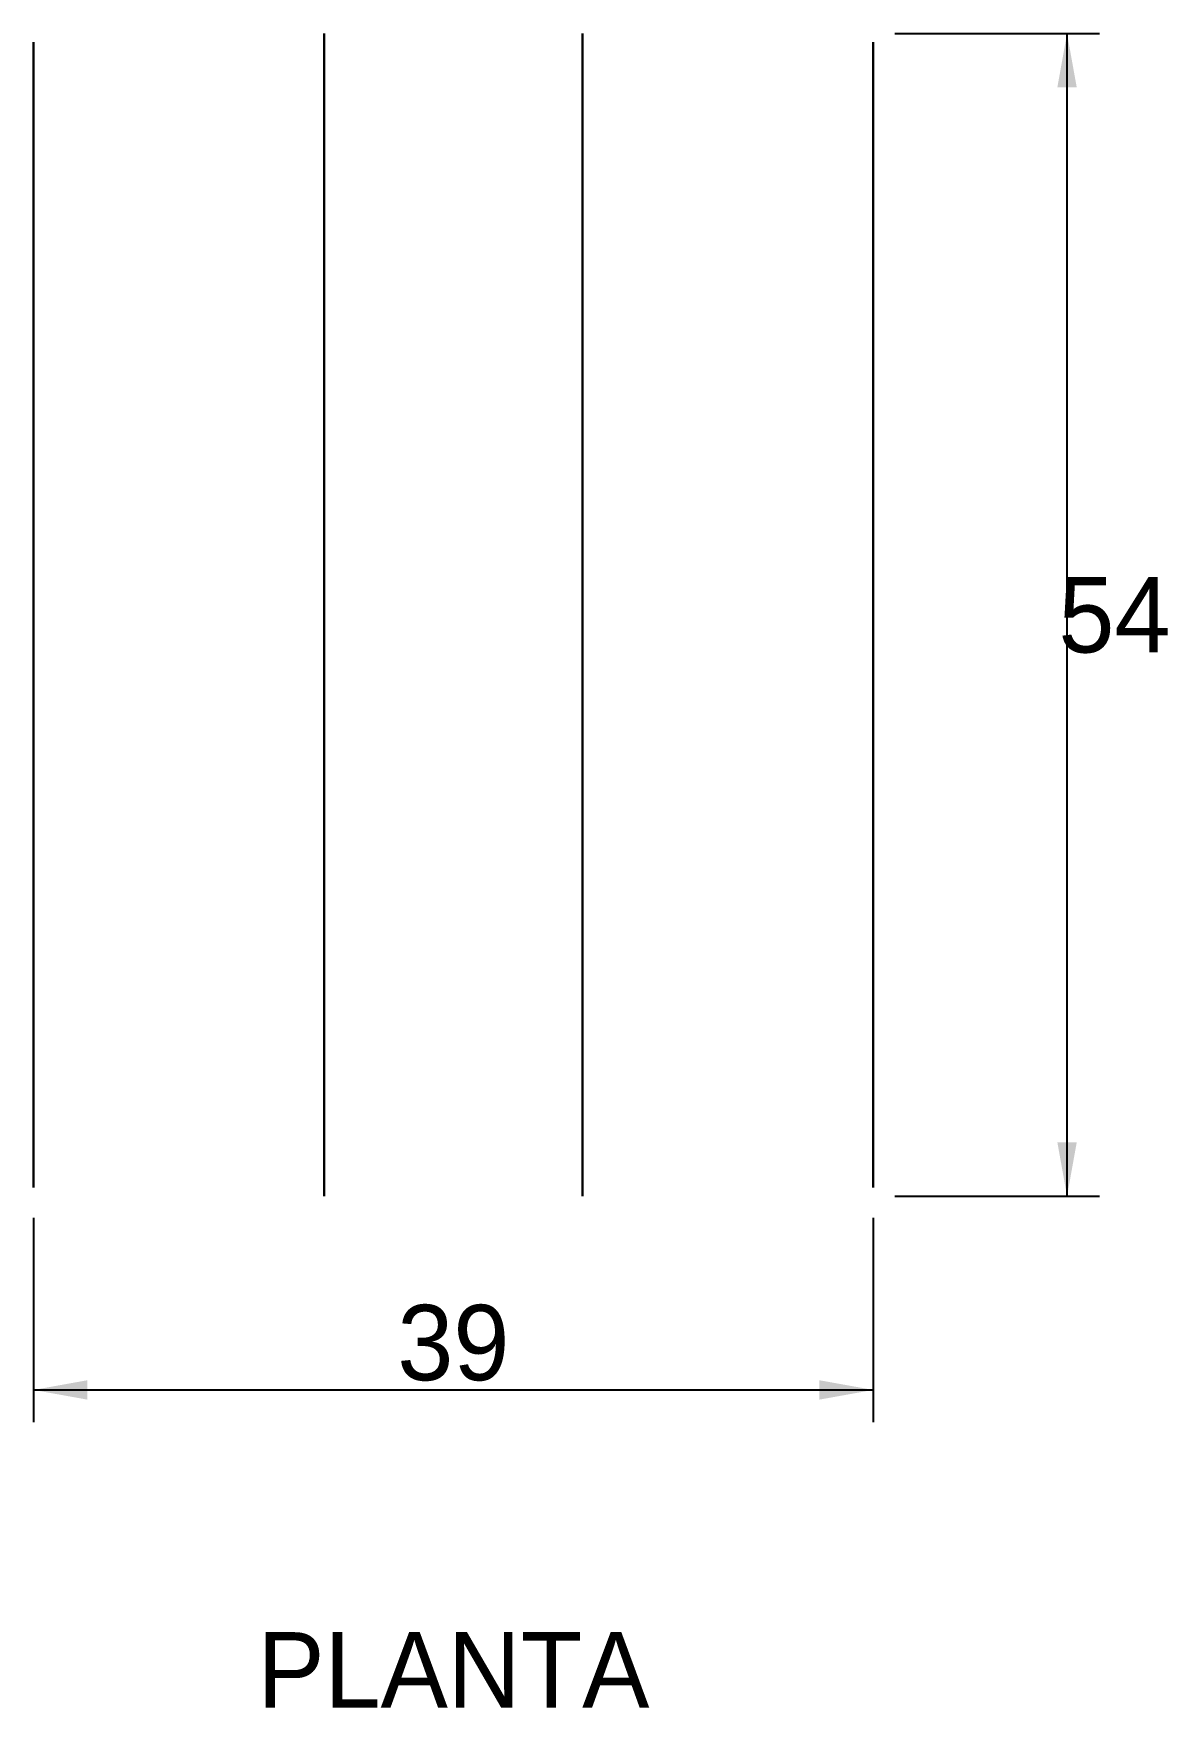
# Model space of a CAD drawing. Extents: x 0 to 420, y 0 to 297.
# Drawn here: x 109.9 to 162.6, y 156.1 to 233.8 of the extents above; entities that cross this region are included whole.
import ezdxf
from ezdxf.enums import TextEntityAlignment as Align

# ---------------------------------------------------------------- set-up
doc = ezdxf.new("R2010")
doc.units = 0
for name, color, linetype in [('COTAS', 7, 'CONTINUOUS'), ('TEXTO', 7, 'CONTINUOUS'), ('VISIBLE', 7, 'CONTINUOUS')]:
    doc.layers.add(name, color=color, linetype=linetype)

msp = doc.modelspace()

# ---------------------------------------------------------------- linework, layer by layer
at = {"layer": 'COTAS'}
for p, q in [((149.9024, 233.8004), (159.4024, 233.8004)), ((157.9024, 179.8004), (157.9024, 233.8004)), ((149.9024, 179.8004), (159.4024, 179.8004)), ((109.9024, 178.8004), (109.9024, 169.3004)), ((148.9024, 178.8004), (148.9024, 169.3004)), ((109.9024, 170.8004), (148.9024, 170.8004))]:
    msp.add_line(p, q, dxfattribs=at)
for points in [[(157.9024, 233.8004), (158.3524, 231.3004), (157.4524, 231.3004)], [(157.9024, 179.8004), (158.3524, 182.3004), (157.4524, 182.3004)], [(109.9024, 170.8004), (112.4024, 171.2504), (112.4024, 170.3504)], [(148.9024, 170.8004), (146.4024, 171.2504), (146.4024, 170.3504)]]:
    msp.add_solid(points, dxfattribs=at)
at = {"layer": 'VISIBLE'}
for p, q in [((109.9024, 233.4004), (109.9024, 233.1728)), ((109.9024, 233.1728), (109.9024, 233.4004)), ((123.4024, 233.8004), (123.4024, 233.5694)), ((123.4024, 233.6004), (123.4024, 233.8004)), ((123.4024, 233.5694), (123.4024, 233.6004)), ((123.4024, 233.5694), (123.4024, 232.9728)), ((123.4024, 233.477), (123.4024, 233.5694)), ((123.4024, 232.8804), (123.4024, 233.477)), ((123.4024, 233.3216), (123.4024, 233.4004)), ((123.4024, 233.4004), (123.4024, 233.1728)), ((123.4024, 233.4004), (123.4024, 233.2516)), ((123.4024, 233.1728), (123.4024, 233.4004)), ((123.4024, 233.1728), (123.4024, 233.3216)), ((123.4024, 233.2516), (123.4024, 233.1728)), ((135.4024, 233.5694), (135.4024, 233.8004)), ((135.4024, 233.8004), (135.4024, 233.6004)), ((135.4024, 233.6004), (135.4024, 233.5694)), ((135.4024, 232.9728), (135.4024, 233.5694)), ((135.4024, 233.5694), (135.4024, 233.477)), ((135.4024, 233.477), (135.4024, 232.8804)), ((135.4024, 233.4004), (135.4024, 233.2516)), ((135.4024, 233.1728), (135.4024, 233.4004)), ((135.4024, 233.3216), (135.4024, 233.4004)), ((135.4024, 233.4004), (135.4024, 233.1728)), ((135.4024, 233.1728), (135.4024, 233.3216)), ((135.4024, 233.2516), (135.4024, 233.1728)), ((148.9024, 233.1728), (148.9024, 233.4004)), ((148.9024, 233.4004), (148.9024, 233.1728)), ((109.9024, 233.1728), (109.9024, 232.494)), ((109.9024, 232.494), (109.9024, 233.1728)), ((109.9024, 232.494), (109.9024, 231.3756)), ((109.9024, 231.3756), (109.9024, 232.494)), ((123.4024, 232.9379), (123.4024, 233.1728)), ((123.4024, 233.1728), (123.4024, 232.494)), ((123.4024, 233.1728), (123.4024, 232.729)), ((123.4024, 232.494), (123.4024, 233.1728)), ((123.4024, 232.9728), (123.4024, 232.8804)), ((123.4024, 232.494), (123.4024, 232.9379)), ((123.4024, 232.8804), (123.4024, 231.8975)), ((123.4024, 232.7281), (123.4024, 232.8804)), ((123.4024, 232.729), (123.4024, 232.494)), ((123.4024, 231.7452), (123.4024, 232.7281)), ((123.4024, 232.1069), (123.4024, 232.494)), ((123.4024, 232.494), (123.4024, 231.3756)), ((123.4024, 232.494), (123.4024, 231.7628)), ((123.4024, 231.3756), (123.4024, 232.494)), ((135.4024, 233.1728), (135.4024, 232.729)), ((135.4024, 232.494), (135.4024, 233.1728)), ((135.4024, 232.9379), (135.4024, 233.1728)), ((135.4024, 233.1728), (135.4024, 232.494)), ((135.4024, 232.8804), (135.4024, 232.9728)), ((135.4024, 232.494), (135.4024, 232.9379)), ((135.4024, 231.8975), (135.4024, 232.8804)), ((135.4024, 232.8804), (135.4024, 232.7281)), ((135.4024, 232.729), (135.4024, 232.494)), ((135.4024, 232.7281), (135.4024, 231.7452)), ((135.4024, 232.494), (135.4024, 231.7628)), ((135.4024, 231.3756), (135.4024, 232.494)), ((135.4024, 232.1069), (135.4024, 232.494)), ((135.4024, 232.494), (135.4024, 231.3756)), ((148.9024, 232.494), (148.9024, 233.1728)), ((148.9024, 233.1728), (148.9024, 232.494)), ((148.9024, 231.3756), (148.9024, 232.494)), ((148.9024, 232.494), (148.9024, 231.3756)), ((123.4024, 231.3756), (123.4024, 232.1069)), ((123.4024, 231.8975), (123.4024, 231.7452)), ((123.4024, 231.7628), (123.4024, 231.3756)), ((123.4024, 231.7452), (123.4024, 230.3927)), ((123.4024, 231.5356), (123.4024, 231.7452)), ((135.4024, 231.3756), (135.4024, 232.1069)), ((135.4024, 231.7452), (135.4024, 231.8975)), ((135.4024, 231.7628), (135.4024, 231.3756)), ((135.4024, 230.3927), (135.4024, 231.7452)), ((135.4024, 231.7452), (135.4024, 231.5356)), ((109.9024, 231.3756), (109.9024, 229.8367)), ((109.9024, 229.8367), (109.9024, 231.3756)), ((123.4024, 230.1831), (123.4024, 231.5356)), ((123.4024, 230.8429), (123.4024, 231.3756)), ((123.4024, 231.3756), (123.4024, 229.8367)), ((123.4024, 231.3756), (123.4024, 230.3694)), ((123.4024, 229.8367), (123.4024, 231.3756)), ((135.4024, 231.5356), (135.4024, 230.1831)), ((135.4024, 231.3756), (135.4024, 230.3694)), ((135.4024, 229.8367), (135.4024, 231.3756)), ((135.4024, 230.8429), (135.4024, 231.3756)), ((135.4024, 231.3756), (135.4024, 229.8367)), ((148.9024, 229.8367), (148.9024, 231.3756)), ((148.9024, 231.3756), (148.9024, 229.8367)), ((123.4024, 229.8367), (123.4024, 230.8429)), ((123.4024, 230.3927), (123.4024, 230.1831)), ((123.4024, 230.3694), (123.4024, 229.8367)), ((123.4024, 230.1831), (123.4024, 228.4842)), ((123.4024, 229.9199), (123.4024, 230.1831)), ((135.4024, 229.8367), (135.4024, 230.8429)), ((135.4024, 230.1831), (135.4024, 230.3927)), ((135.4024, 230.3694), (135.4024, 229.8367)), ((135.4024, 228.4842), (135.4024, 230.1831)), ((135.4024, 230.1831), (135.4024, 229.9199)), ((109.9024, 229.8367), (109.9024, 227.9036)), ((109.9024, 227.9036), (109.9024, 229.8367)), ((123.4024, 228.221), (123.4024, 229.9199)), ((123.4024, 229.1675), (123.4024, 229.8367)), ((123.4024, 229.8367), (123.4024, 227.9036)), ((123.4024, 229.8367), (123.4024, 228.5728)), ((123.4024, 227.9036), (123.4024, 229.8367)), ((135.4024, 229.9199), (135.4024, 228.221)), ((135.4024, 229.8367), (135.4024, 228.5728)), ((135.4024, 227.9036), (135.4024, 229.8367)), ((135.4024, 229.1675), (135.4024, 229.8367)), ((135.4024, 229.8367), (135.4024, 227.9036)), ((148.9024, 227.9036), (148.9024, 229.8367)), ((148.9024, 229.8367), (148.9024, 227.9036)), ((123.4024, 227.9036), (123.4024, 229.1675)), ((135.4024, 227.9036), (135.4024, 229.1675)), ((109.9024, 227.9036), (109.9024, 225.6095)), ((109.9024, 225.6095), (109.9024, 227.9036)), ((123.4024, 228.5728), (123.4024, 227.9036)), ((123.4024, 228.4842), (123.4024, 228.221)), ((123.4024, 228.221), (123.4024, 226.2047)), ((123.4024, 227.9085), (123.4024, 228.221)), ((123.4024, 225.8923), (123.4024, 227.9085)), ((123.4024, 227.1095), (123.4024, 227.9036)), ((123.4024, 227.9036), (123.4024, 225.6095)), ((123.4024, 227.9036), (123.4024, 226.4036)), ((123.4024, 225.6095), (123.4024, 227.9036)), ((135.4024, 228.5728), (135.4024, 227.9036)), ((135.4024, 228.221), (135.4024, 228.4842)), ((135.4024, 226.2047), (135.4024, 228.221)), ((135.4024, 228.221), (135.4024, 227.9085)), ((135.4024, 227.9085), (135.4024, 225.8923)), ((135.4024, 227.9036), (135.4024, 226.4036)), ((135.4024, 225.6095), (135.4024, 227.9036)), ((135.4024, 227.1095), (135.4024, 227.9036)), ((135.4024, 227.9036), (135.4024, 225.6095)), ((148.9024, 225.6095), (148.9024, 227.9036)), ((148.9024, 227.9036), (148.9024, 225.6095)), ((123.4024, 225.6095), (123.4024, 227.1095)), ((135.4024, 225.6095), (135.4024, 227.1095)), ((123.4024, 226.4036), (123.4024, 225.6095)), ((135.4024, 226.4036), (135.4024, 225.6095)), ((109.9024, 225.6095), (109.9024, 222.9935)), ((109.9024, 222.9935), (109.9024, 225.6095)), ((123.4024, 226.2047), (123.4024, 225.8923)), ((123.4024, 225.8923), (123.4024, 223.5932)), ((123.4024, 225.5361), (123.4024, 225.8923)), ((123.4024, 224.7039), (123.4024, 225.6095)), ((123.4024, 225.6095), (123.4024, 222.9935)), ((123.4024, 225.6095), (123.4024, 223.899)), ((123.4024, 222.9935), (123.4024, 225.6095)), ((123.4024, 223.237), (123.4024, 225.5361)), ((135.4024, 225.8923), (135.4024, 226.2047)), ((135.4024, 223.5932), (135.4024, 225.8923)), ((135.4024, 225.8923), (135.4024, 225.5361)), ((135.4024, 225.6095), (135.4024, 223.899)), ((135.4024, 222.9935), (135.4024, 225.6095)), ((135.4024, 224.7039), (135.4024, 225.6095)), ((135.4024, 225.6095), (135.4024, 222.9935)), ((135.4024, 225.5361), (135.4024, 223.237)), ((148.9024, 222.9935), (148.9024, 225.6095)), ((148.9024, 225.6095), (148.9024, 222.9935)), ((123.4024, 222.9935), (123.4024, 224.7039)), ((135.4024, 222.9935), (135.4024, 224.7039)), ((123.4024, 223.899), (123.4024, 222.9935)), ((123.4024, 223.5932), (123.4024, 223.237)), ((123.4024, 223.237), (123.4024, 220.6944)), ((123.4024, 222.843), (123.4024, 223.237)), ((135.4024, 223.899), (135.4024, 222.9935)), ((135.4024, 223.237), (135.4024, 223.5932)), ((135.4024, 220.6944), (135.4024, 223.237)), ((135.4024, 223.237), (135.4024, 222.843)), ((109.9024, 222.9935), (109.9024, 220.1004)), ((109.9024, 220.1004), (109.9024, 222.9935)), ((123.4024, 221.992), (123.4024, 222.9935)), ((123.4024, 222.9935), (123.4024, 220.1004)), ((123.4024, 222.9935), (123.4024, 221.1019)), ((123.4024, 220.1004), (123.4024, 222.9935)), ((123.4024, 220.3004), (123.4024, 222.843)), ((135.4024, 222.9935), (135.4024, 221.1019)), ((135.4024, 220.1004), (135.4024, 222.9935)), ((135.4024, 221.992), (135.4024, 222.9935)), ((135.4024, 222.9935), (135.4024, 220.1004)), ((135.4024, 222.843), (135.4024, 220.3004)), ((148.9024, 220.1004), (148.9024, 222.9935)), ((148.9024, 222.9935), (148.9024, 220.1004)), ((123.4024, 220.1004), (123.4024, 221.992)), ((135.4024, 220.1004), (135.4024, 221.992)), ((123.4024, 221.1019), (123.4024, 220.1004)), ((135.4024, 221.1019), (135.4024, 220.1004)), ((109.9024, 220.1004), (109.9024, 216.9798)), ((109.9024, 217.3976), (109.9024, 220.1004)), ((123.4024, 220.6944), (123.4024, 220.3004)), ((123.4024, 220.3004), (123.4024, 217.5578)), ((123.4024, 219.8755), (123.4024, 220.3004)), ((123.4024, 219.0202), (123.4024, 220.1004)), ((123.4024, 220.1004), (123.4024, 216.9798)), ((123.4024, 220.1004), (123.4024, 218.06)), ((123.4024, 217.3976), (123.4024, 220.1004)), ((135.4024, 220.3004), (135.4024, 220.6944)), ((135.4024, 217.5578), (135.4024, 220.3004)), ((135.4024, 220.3004), (135.4024, 219.8755)), ((135.4024, 220.1004), (135.4024, 218.06)), ((135.4024, 216.9798), (135.4024, 220.1004)), ((135.4024, 219.0202), (135.4024, 220.1004)), ((135.4024, 220.1004), (135.4024, 217.3976)), ((148.9024, 216.9798), (148.9024, 220.1004)), ((148.9024, 220.1004), (148.9024, 217.3976)), ((123.4024, 217.4259), (123.4024, 219.8755)), ((135.4024, 219.8755), (135.4024, 217.4259)), ((123.4024, 216.9798), (123.4024, 219.0202)), ((135.4024, 217.3976), (135.4024, 219.0202)), ((123.4024, 218.06), (123.4024, 217.3976)), ((135.4024, 218.06), (135.4024, 216.9798)), ((109.9024, 216.9798), (109.9024, 217.3976)), ((109.9024, 216.9798), (109.9024, 214.1262)), ((109.9024, 216.5386), (109.9024, 216.9798)), ((123.4024, 217.5578), (123.4024, 217.1329)), ((123.4024, 217.1329), (123.4024, 217.4259)), ((123.4024, 217.3976), (123.4024, 216.9798)), ((123.4024, 217.1329), (123.4024, 214.2372)), ((123.4024, 216.8235), (123.4024, 217.1329)), ((123.4024, 215.8393), (123.4024, 216.9798)), ((123.4024, 216.9798), (123.4024, 214.1262)), ((123.4024, 216.9798), (123.4024, 216.5386)), ((135.4024, 217.1329), (135.4024, 217.5578)), ((135.4024, 217.4259), (135.4024, 217.1329)), ((135.4024, 216.9798), (135.4024, 217.3976)), ((135.4024, 214.2372), (135.4024, 217.1329)), ((135.4024, 217.1329), (135.4024, 216.8235)), ((135.4024, 216.9798), (135.4024, 214.8255)), ((135.4024, 214.1262), (135.4024, 216.9798)), ((135.4024, 216.5386), (135.4024, 216.9798)), ((148.9024, 217.3976), (148.9024, 216.9798)), ((148.9024, 214.1262), (148.9024, 216.9798)), ((148.9024, 216.9798), (148.9024, 216.5386)), ((109.9024, 213.685), (109.9024, 216.5386)), ((123.4024, 216.6842), (123.4024, 216.8235)), ((123.4024, 213.7885), (123.4024, 216.6842)), ((123.4024, 216.5386), (123.4024, 214.8255)), ((123.4024, 213.685), (123.4024, 216.5386)), ((135.4024, 216.8235), (135.4024, 216.6842)), ((135.4024, 216.6842), (135.4024, 213.7885)), ((135.4024, 215.8393), (135.4024, 216.5386)), ((135.4024, 216.5386), (135.4024, 213.685)), ((148.9024, 216.5386), (148.9024, 213.685)), ((109.9024, 215.8004), (109.9024, 215.7234)), ((109.9024, 215.7234), (109.9024, 215.8004)), ((109.9024, 215.8), (109.9024, 215.8004)), ((109.9024, 215.8004), (109.9024, 215.7239)), ((109.9024, 215.7234), (109.9024, 215.8)), ((109.9024, 215.7239), (109.9024, 215.7234)), ((109.9024, 215.7234), (109.9024, 215.4937)), ((109.9024, 215.4937), (109.9024, 215.7234)), ((109.9024, 215.7221), (109.9024, 215.7234)), ((109.9024, 215.7234), (109.9024, 215.4951)), ((109.9024, 215.4937), (109.9024, 215.7221)), ((109.9024, 215.4951), (109.9024, 215.4937)), ((109.9024, 215.4937), (109.9024, 215.1153)), ((109.9024, 215.1153), (109.9024, 215.4937)), ((109.9024, 215.4916), (109.9024, 215.4937)), ((109.9024, 215.4937), (109.9024, 215.1175)), ((109.9024, 215.1153), (109.9024, 215.4916)), ((123.4024, 214.1262), (123.4024, 215.8393)), ((135.4024, 213.685), (135.4024, 215.8393)), ((148.9024, 215.7234), (148.9024, 215.8004)), ((148.9024, 215.8004), (148.9024, 215.7234)), ((148.9024, 215.8004), (148.9024, 215.7656)), ((148.9024, 215.7583), (148.9024, 215.8004)), ((148.9024, 215.7656), (148.9024, 215.7234)), ((148.9024, 215.7234), (148.9024, 215.7583)), ((148.9024, 215.4937), (148.9024, 215.7234)), ((148.9024, 215.7234), (148.9024, 215.4937)), ((148.9024, 215.7234), (148.9024, 215.6194)), ((148.9024, 215.5977), (148.9024, 215.7234)), ((148.9024, 215.6194), (148.9024, 215.4937)), ((148.9024, 215.4937), (148.9024, 215.5977)), ((148.9024, 215.1153), (148.9024, 215.4937)), ((148.9024, 215.4937), (148.9024, 215.1153)), ((148.9024, 215.4937), (148.9024, 215.3224)), ((148.9024, 215.2866), (148.9024, 215.4937)), ((109.9024, 215.1175), (109.9024, 215.1153)), ((109.9024, 215.1153), (109.9024, 214.5946)), ((109.9024, 214.5946), (109.9024, 215.1153)), ((109.9024, 215.1123), (109.9024, 215.1153)), ((109.9024, 215.1153), (109.9024, 214.5976)), ((109.9024, 214.5946), (109.9024, 215.1123)), ((109.9024, 214.5976), (109.9024, 214.5946)), ((109.9024, 214.5946), (109.9024, 213.9406)), ((109.9024, 213.9406), (109.9024, 214.5946)), ((109.9024, 214.5909), (109.9024, 214.5946)), ((109.9024, 214.5946), (109.9024, 213.9443)), ((109.9024, 213.9406), (109.9024, 214.5909)), ((123.4024, 214.8255), (123.4024, 213.685)), ((135.4024, 214.8255), (135.4024, 214.1262)), ((148.9024, 215.3224), (148.9024, 215.1153)), ((148.9024, 215.1153), (148.9024, 215.2866)), ((148.9024, 214.5946), (148.9024, 215.1153)), ((148.9024, 215.1153), (148.9024, 214.5946)), ((148.9024, 215.1153), (148.9024, 214.8796)), ((148.9024, 214.8304), (148.9024, 215.1153)), ((148.9024, 214.8796), (148.9024, 214.5946)), ((148.9024, 214.5946), (148.9024, 214.8304)), ((148.9024, 213.9406), (148.9024, 214.5946)), ((148.9024, 214.5946), (148.9024, 213.9406)), ((148.9024, 214.5946), (148.9024, 214.2985)), ((148.9024, 214.2367), (148.9024, 214.5946)), ((109.9024, 214.1262), (109.9024, 213.685)), ((109.9024, 213.9443), (109.9024, 213.9406)), ((109.9024, 213.9406), (109.9024, 213.1644)), ((109.9024, 213.1644), (109.9024, 213.9406)), ((109.9024, 213.9361), (109.9024, 213.9406)), ((109.9024, 213.9406), (109.9024, 213.1688)), ((109.9024, 213.1644), (109.9024, 213.9361)), ((123.4024, 214.2372), (123.4024, 214.0979)), ((123.4024, 213.685), (123.4024, 214.1262)), ((123.4024, 214.0979), (123.4024, 213.7885)), ((135.4024, 214.0979), (135.4024, 214.2372)), ((135.4024, 214.1262), (135.4024, 213.685)), ((135.4024, 213.7885), (135.4024, 214.0979)), ((148.9024, 214.2985), (148.9024, 213.9406)), ((148.9024, 213.9406), (148.9024, 214.2367)), ((148.9024, 213.685), (148.9024, 214.1262)), ((148.9024, 213.1644), (148.9024, 213.9406)), ((148.9024, 213.9406), (148.9024, 213.1644)), ((148.9024, 213.9406), (148.9024, 213.5892)), ((148.9024, 213.5158), (148.9024, 213.9406)), ((109.9024, 213.685), (109.9024, 210.7294)), ((109.9024, 213.228), (109.9024, 213.685)), ((109.9024, 210.2724), (109.9024, 213.228)), ((109.9024, 213.1688), (109.9024, 213.1644)), ((109.9024, 213.1644), (109.9024, 212.2793)), ((109.9024, 212.2793), (109.9024, 213.1644)), ((109.9024, 213.1593), (109.9024, 213.1644)), ((109.9024, 213.1644), (109.9024, 212.2843)), ((109.9024, 212.2793), (109.9024, 213.1593)), ((123.4024, 213.7885), (123.4024, 210.7893)), ((123.4024, 213.468), (123.4024, 213.7885)), ((123.4024, 212.5037), (123.4024, 213.685)), ((123.4024, 213.685), (123.4024, 210.7294)), ((123.4024, 213.685), (123.4024, 213.228)), ((123.4024, 213.3238), (123.4024, 213.468)), ((123.4024, 210.3246), (123.4024, 213.3238)), ((123.4024, 213.228), (123.4024, 211.4537)), ((123.4024, 210.2724), (123.4024, 213.228)), ((135.4024, 210.7893), (135.4024, 213.7885)), ((135.4024, 213.7885), (135.4024, 213.468)), ((135.4024, 213.685), (135.4024, 211.4537)), ((135.4024, 210.7294), (135.4024, 213.685)), ((135.4024, 213.228), (135.4024, 213.685)), ((135.4024, 213.468), (135.4024, 213.3238)), ((135.4024, 213.3238), (135.4024, 210.3246)), ((135.4024, 212.5037), (135.4024, 213.228)), ((135.4024, 213.228), (135.4024, 210.2724)), ((148.9024, 210.7294), (148.9024, 213.685)), ((148.9024, 213.685), (148.9024, 213.228)), ((148.9024, 213.5892), (148.9024, 213.1644)), ((148.9024, 213.1644), (148.9024, 213.5158)), ((148.9024, 213.228), (148.9024, 210.2724)), ((148.9024, 212.2793), (148.9024, 213.1644)), ((148.9024, 213.1644), (148.9024, 212.2793)), ((148.9024, 213.1644), (148.9024, 212.7637)), ((148.9024, 212.68), (148.9024, 213.1644)), ((109.9024, 212.2843), (109.9024, 212.2793)), ((109.9024, 212.2793), (109.9024, 211.3004)), ((109.9024, 211.3004), (109.9024, 212.2793)), ((109.9024, 212.2737), (109.9024, 212.2793)), ((109.9024, 212.2793), (109.9024, 211.306)), ((109.9024, 211.3004), (109.9024, 212.2737)), ((123.4024, 210.7294), (123.4024, 212.5037)), ((135.4024, 210.2724), (135.4024, 212.5037)), ((148.9024, 212.7637), (148.9024, 212.2793)), ((148.9024, 212.2793), (148.9024, 212.68)), ((148.9024, 211.3004), (148.9024, 212.2793)), ((148.9024, 212.2793), (148.9024, 211.3004)), ((148.9024, 212.2793), (148.9024, 211.8361)), ((148.9024, 211.7436), (148.9024, 212.2793)), ((148.9024, 211.8361), (148.9024, 211.3004)), ((148.9024, 211.3004), (148.9024, 211.7436)), ((109.9024, 211.306), (109.9024, 211.3004)), ((109.9024, 211.3004), (109.9024, 210.2446)), ((109.9024, 210.2446), (109.9024, 211.3004)), ((109.9024, 211.2944), (109.9024, 211.3004)), ((109.9024, 211.3004), (109.9024, 210.2506)), ((109.9024, 210.2446), (109.9024, 211.2944)), ((109.9024, 210.7294), (109.9024, 210.2724)), ((123.4024, 211.4537), (123.4024, 210.2724)), ((123.4024, 210.7893), (123.4024, 210.6451)), ((123.4024, 210.2724), (123.4024, 210.7294)), ((135.4024, 211.4537), (135.4024, 210.7294)), ((135.4024, 210.6451), (135.4024, 210.7893)), ((135.4024, 210.7294), (135.4024, 210.2724)), ((148.9024, 210.2446), (148.9024, 211.3004)), ((148.9024, 211.3004), (148.9024, 210.2446)), ((148.9024, 211.3004), (148.9024, 210.8224)), ((148.9024, 210.7226), (148.9024, 211.3004)), ((148.9024, 210.8224), (148.9024, 210.2446)), ((148.9024, 210.2724), (148.9024, 210.7294)), ((148.9024, 210.2446), (148.9024, 210.7226)), ((109.9024, 210.2724), (109.9024, 207.2653)), ((109.9024, 209.8075), (109.9024, 210.2724)), ((109.9024, 210.2506), (109.9024, 210.2446)), ((109.9024, 210.2446), (109.9024, 209.1298)), ((109.9024, 209.1298), (109.9024, 210.2446)), ((109.9024, 210.2382), (109.9024, 210.2446)), ((109.9024, 210.2446), (109.9024, 209.1362)), ((109.9024, 209.1298), (109.9024, 210.2382)), ((123.4024, 210.6451), (123.4024, 210.3246)), ((123.4024, 210.3246), (123.4024, 207.2732)), ((123.4024, 209.9986), (123.4024, 210.3246)), ((123.4024, 209.0706), (123.4024, 210.2724)), ((123.4024, 210.2724), (123.4024, 207.2653)), ((123.4024, 210.2724), (123.4024, 209.8075)), ((123.4024, 209.8518), (123.4024, 209.9986)), ((135.4024, 210.3246), (135.4024, 210.6451)), ((135.4024, 207.2732), (135.4024, 210.3246)), ((135.4024, 210.3246), (135.4024, 209.9986)), ((135.4024, 210.2724), (135.4024, 208.0023)), ((135.4024, 207.2653), (135.4024, 210.2724)), ((135.4024, 209.8075), (135.4024, 210.2724)), ((135.4024, 209.9986), (135.4024, 209.8518)), ((148.9024, 207.2653), (148.9024, 210.2724)), ((148.9024, 210.2724), (148.9024, 209.8075)), ((148.9024, 209.1298), (148.9024, 210.2446)), ((148.9024, 210.2446), (148.9024, 209.1298)), ((148.9024, 210.2446), (148.9024, 209.7399)), ((148.9024, 209.6345), (148.9024, 210.2446)), ((109.9024, 206.8004), (109.9024, 209.8075)), ((123.4024, 206.8004), (123.4024, 209.8518)), ((123.4024, 209.8075), (123.4024, 208.0023)), ((123.4024, 206.8004), (123.4024, 209.8075)), ((135.4024, 209.8518), (135.4024, 206.8004)), ((135.4024, 209.0706), (135.4024, 209.8075)), ((135.4024, 209.8075), (135.4024, 206.8004)), ((148.9024, 209.8075), (148.9024, 206.8004)), ((148.9024, 209.7399), (148.9024, 209.1298)), ((148.9024, 209.1298), (148.9024, 209.6345)), ((109.9024, 209.1362), (109.9024, 209.1298)), ((109.9024, 209.1298), (109.9024, 207.9752)), ((109.9024, 207.9752), (109.9024, 209.1298)), ((109.9024, 209.1232), (109.9024, 209.1298)), ((109.9024, 209.1298), (109.9024, 207.9818)), ((109.9024, 207.9752), (109.9024, 209.1232)), ((123.4024, 207.2653), (123.4024, 209.0706)), ((135.4024, 206.8004), (135.4024, 209.0706)), ((148.9024, 207.9752), (148.9024, 209.1298)), ((148.9024, 209.1298), (148.9024, 207.9752)), ((148.9024, 209.1298), (148.9024, 208.6071)), ((148.9024, 208.4979), (148.9024, 209.1298)), ((148.9024, 208.6071), (148.9024, 207.9752)), ((148.9024, 207.9752), (148.9024, 208.4979)), ((109.9024, 207.9818), (109.9024, 207.9752)), ((109.9024, 207.9752), (109.9024, 206.8004)), ((109.9024, 206.8004), (109.9024, 207.9752)), ((109.9024, 207.9684), (109.9024, 207.9752)), ((109.9024, 207.9752), (109.9024, 206.8071)), ((109.9024, 206.8004), (109.9024, 207.9684)), ((123.4024, 208.0023), (123.4024, 206.8004)), ((135.4024, 208.0023), (135.4024, 207.2653)), ((148.9024, 206.8004), (148.9024, 207.9752)), ((148.9024, 207.9752), (148.9024, 206.8004)), ((148.9024, 207.9752), (148.9024, 207.4433)), ((148.9024, 207.3322), (148.9024, 207.9752)), ((109.9024, 207.2653), (109.9024, 206.8004)), ((123.4024, 207.2732), (123.4024, 207.1264)), ((123.4024, 206.8004), (123.4024, 207.2653)), ((123.4024, 207.1264), (123.4024, 206.8004)), ((135.4024, 207.1264), (135.4024, 207.2732)), ((135.4024, 207.2653), (135.4024, 206.8004)), ((135.4024, 206.8004), (135.4024, 207.1264)), ((148.9024, 207.4433), (148.9024, 206.8004)), ((148.9024, 206.8004), (148.9024, 207.3322)), ((148.9024, 206.8004), (148.9024, 207.2653)), ((109.9024, 206.8071), (109.9024, 206.8004)), ((109.9024, 206.8004), (109.9024, 203.7933)), ((109.9024, 206.3355), (109.9024, 206.8004)), ((109.9024, 206.8004), (109.9024, 205.6257)), ((109.9024, 205.6257), (109.9024, 206.8004)), ((109.9024, 206.7937), (109.9024, 206.8004)), ((109.9024, 206.8004), (109.9024, 205.6324)), ((109.9024, 205.6257), (109.9024, 206.7937)), ((109.9024, 203.3284), (109.9024, 206.3355)), ((123.4024, 206.8004), (123.4024, 203.749)), ((123.4024, 205.5986), (123.4024, 206.8004)), ((123.4024, 206.8004), (123.4024, 203.7933)), ((123.4024, 206.8004), (123.4024, 206.3355)), ((123.4024, 206.4744), (123.4024, 206.8004)), ((123.4024, 206.3276), (123.4024, 206.4744)), ((123.4024, 206.3355), (123.4024, 204.5303)), ((123.4024, 203.3284), (123.4024, 206.3355)), ((123.4024, 203.2762), (123.4024, 206.3276)), ((135.4024, 203.749), (135.4024, 206.8004)), ((135.4024, 206.8004), (135.4024, 204.5303)), ((135.4024, 203.7933), (135.4024, 206.8004)), ((135.4024, 206.3355), (135.4024, 206.8004)), ((135.4024, 206.8004), (135.4024, 206.4744)), ((135.4024, 206.4744), (135.4024, 206.3276)), ((135.4024, 205.5986), (135.4024, 206.3355)), ((135.4024, 206.3355), (135.4024, 203.3284)), ((135.4024, 206.3276), (135.4024, 203.2762)), ((148.9024, 203.7933), (148.9024, 206.8004)), ((148.9024, 206.8004), (148.9024, 206.3355)), ((148.9024, 205.6257), (148.9024, 206.8004)), ((148.9024, 206.8004), (148.9024, 205.6257)), ((148.9024, 206.8004), (148.9024, 206.2686)), ((148.9024, 206.1575), (148.9024, 206.8004)), ((148.9024, 206.3355), (148.9024, 203.3284)), ((148.9024, 206.2686), (148.9024, 205.6257)), ((148.9024, 205.6257), (148.9024, 206.1575)), ((109.9024, 205.6324), (109.9024, 205.6257)), ((109.9024, 205.6257), (109.9024, 204.471)), ((109.9024, 204.471), (109.9024, 205.6257)), ((109.9024, 205.6191), (109.9024, 205.6257)), ((109.9024, 205.6257), (109.9024, 204.4777)), ((109.9024, 204.471), (109.9024, 205.6191)), ((123.4024, 203.7933), (123.4024, 205.5986)), ((135.4024, 203.3284), (135.4024, 205.5986)), ((148.9024, 204.471), (148.9024, 205.6257)), ((148.9024, 205.6257), (148.9024, 204.471)), ((148.9024, 205.6257), (148.9024, 205.1029)), ((148.9024, 204.9938), (148.9024, 205.6257)), ((123.4024, 204.5303), (123.4024, 203.3284)), ((135.4024, 204.5303), (135.4024, 203.7933)), ((148.9024, 205.1029), (148.9024, 204.471)), ((148.9024, 204.471), (148.9024, 204.9938)), ((109.9024, 204.4777), (109.9024, 204.471)), ((109.9024, 204.471), (109.9024, 203.3563)), ((109.9024, 203.3563), (109.9024, 204.471)), ((109.9024, 204.4647), (109.9024, 204.471)), ((109.9024, 204.471), (109.9024, 203.3627)), ((109.9024, 203.3563), (109.9024, 204.4647)), ((109.9024, 203.7933), (109.9024, 203.3284)), ((123.4024, 203.3284), (123.4024, 203.7933)), ((123.4024, 203.749), (123.4024, 203.6022)), ((135.4024, 203.7933), (135.4024, 203.3284)), ((135.4024, 203.6022), (135.4024, 203.749)), ((148.9024, 203.3563), (148.9024, 204.471)), ((148.9024, 204.471), (148.9024, 203.3563)), ((148.9024, 204.471), (148.9024, 203.9664)), ((148.9024, 203.861), (148.9024, 204.471)), ((148.9024, 203.9664), (148.9024, 203.3563)), ((148.9024, 203.3563), (148.9024, 203.861)), ((148.9024, 203.3284), (148.9024, 203.7933)), ((109.9024, 203.3627), (109.9024, 203.3563)), ((109.9024, 203.3563), (109.9024, 202.3004)), ((109.9024, 202.3004), (109.9024, 203.3563)), ((109.9024, 203.3502), (109.9024, 203.3563)), ((109.9024, 203.3563), (109.9024, 202.3065)), ((109.9024, 202.3004), (109.9024, 203.3502)), ((109.9024, 203.3284), (109.9024, 200.3728)), ((109.9024, 202.8715), (109.9024, 203.3284)), ((123.4024, 203.6022), (123.4024, 203.2762)), ((123.4024, 202.1471), (123.4024, 203.3284)), ((123.4024, 203.3284), (123.4024, 200.3728)), ((123.4024, 203.3284), (123.4024, 202.8715)), ((123.4024, 203.2762), (123.4024, 200.277)), ((123.4024, 202.9558), (123.4024, 203.2762)), ((123.4024, 202.8115), (123.4024, 202.9558)), ((135.4024, 203.2762), (135.4024, 203.6022)), ((135.4024, 203.3284), (135.4024, 201.0971)), ((135.4024, 200.3728), (135.4024, 203.3284)), ((135.4024, 202.8715), (135.4024, 203.3284)), ((135.4024, 200.277), (135.4024, 203.2762)), ((135.4024, 203.2762), (135.4024, 202.9558)), ((135.4024, 202.9558), (135.4024, 202.8115)), ((148.9024, 202.3004), (148.9024, 203.3563)), ((148.9024, 203.3563), (148.9024, 202.3004)), ((148.9024, 203.3563), (148.9024, 202.8783)), ((148.9024, 202.7784), (148.9024, 203.3563)), ((148.9024, 200.3728), (148.9024, 203.3284)), ((148.9024, 203.3284), (148.9024, 202.8715)), ((109.9024, 199.9158), (109.9024, 202.8715)), ((109.9024, 202.3065), (109.9024, 202.3004)), ((109.9024, 202.3004), (109.9024, 201.3216)), ((109.9024, 201.3216), (109.9024, 202.3004)), ((109.9024, 202.2948), (109.9024, 202.3004)), ((109.9024, 202.3004), (109.9024, 201.3272)), ((109.9024, 201.3216), (109.9024, 202.2948)), ((123.4024, 202.8715), (123.4024, 201.0971)), ((123.4024, 199.9158), (123.4024, 202.8715)), ((123.4024, 199.8123), (123.4024, 202.8115)), ((135.4024, 202.1471), (135.4024, 202.8715)), ((135.4024, 202.8715), (135.4024, 199.9158)), ((135.4024, 202.8115), (135.4024, 199.8123)), ((148.9024, 202.8783), (148.9024, 202.3004)), ((148.9024, 202.8715), (148.9024, 199.9158)), ((148.9024, 202.3004), (148.9024, 202.7784)), ((148.9024, 201.3216), (148.9024, 202.3004)), ((148.9024, 202.3004), (148.9024, 201.3216)), ((148.9024, 202.3004), (148.9024, 201.8573)), ((148.9024, 201.7647), (148.9024, 202.3004)), ((123.4024, 200.3728), (123.4024, 202.1471)), ((135.4024, 199.9158), (135.4024, 202.1471)), ((148.9024, 201.8573), (148.9024, 201.3216)), ((148.9024, 201.3216), (148.9024, 201.7647)), ((109.9024, 201.3272), (109.9024, 201.3216)), ((109.9024, 201.3216), (109.9024, 200.4365)), ((109.9024, 200.4365), (109.9024, 201.3216)), ((109.9024, 201.3165), (109.9024, 201.3216)), ((109.9024, 201.3216), (109.9024, 200.4415)), ((109.9024, 200.4365), (109.9024, 201.3165)), ((123.4024, 201.0971), (123.4024, 199.9158)), ((135.4024, 201.0971), (135.4024, 200.3728)), ((148.9024, 200.4365), (148.9024, 201.3216)), ((148.9024, 201.3216), (148.9024, 200.4365)), ((148.9024, 201.3216), (148.9024, 200.9209)), ((148.9024, 200.8372), (148.9024, 201.3216)), ((148.9024, 200.9209), (148.9024, 200.4365)), ((148.9024, 200.4365), (148.9024, 200.8372)), ((109.9024, 200.4415), (109.9024, 200.4365)), ((109.9024, 200.4365), (109.9024, 199.6602)), ((109.9024, 199.6602), (109.9024, 200.4365)), ((109.9024, 200.432), (109.9024, 200.4365)), ((109.9024, 200.4365), (109.9024, 199.6647)), ((109.9024, 199.6602), (109.9024, 200.432)), ((109.9024, 200.3728), (109.9024, 199.9158)), ((109.9024, 199.9158), (109.9024, 197.0622)), ((109.9024, 199.4746), (109.9024, 199.9158)), ((123.4024, 199.9158), (123.4024, 200.3728)), ((123.4024, 200.277), (123.4024, 200.1327)), ((123.4024, 200.1327), (123.4024, 199.8123)), ((123.4024, 198.7753), (123.4024, 199.9158)), ((123.4024, 199.9158), (123.4024, 197.0622)), ((123.4024, 199.9158), (123.4024, 199.4746)), ((135.4024, 200.3728), (135.4024, 199.9158)), ((135.4024, 200.1327), (135.4024, 200.277)), ((135.4024, 199.8123), (135.4024, 200.1327)), ((135.4024, 199.9158), (135.4024, 197.7615)), ((135.4024, 197.0622), (135.4024, 199.9158)), ((135.4024, 199.4746), (135.4024, 199.9158)), ((148.9024, 199.6602), (148.9024, 200.4365)), ((148.9024, 200.4365), (148.9024, 199.6602)), ((148.9024, 200.4365), (148.9024, 200.085)), ((148.9024, 200.0116), (148.9024, 200.4365)), ((148.9024, 199.9158), (148.9024, 200.3728)), ((148.9024, 200.085), (148.9024, 199.6602)), ((148.9024, 199.6602), (148.9024, 200.0116)), ((148.9024, 197.0622), (148.9024, 199.9158)), ((148.9024, 199.9158), (148.9024, 199.4746)), ((109.9024, 199.6647), (109.9024, 199.6602)), ((109.9024, 199.6602), (109.9024, 199.0062)), ((109.9024, 199.0062), (109.9024, 199.6602)), ((109.9024, 199.6565), (109.9024, 199.6602)), ((109.9024, 199.6602), (109.9024, 199.0099)), ((109.9024, 199.0062), (109.9024, 199.6565)), ((109.9024, 196.621), (109.9024, 199.4746)), ((123.4024, 199.8123), (123.4024, 196.9166)), ((123.4024, 199.5029), (123.4024, 199.8123)), ((123.4024, 199.3636), (123.4024, 199.5029)), ((123.4024, 199.4746), (123.4024, 197.7615)), ((123.4024, 196.621), (123.4024, 199.4746)), ((123.4024, 196.468), (123.4024, 199.3636)), ((135.4024, 196.9166), (135.4024, 199.8123)), ((135.4024, 199.8123), (135.4024, 199.5029)), ((135.4024, 199.5029), (135.4024, 199.3636)), ((135.4024, 198.7753), (135.4024, 199.4746)), ((135.4024, 199.4746), (135.4024, 196.621)), ((135.4024, 199.3636), (135.4024, 196.468)), ((148.9024, 199.0062), (148.9024, 199.6602)), ((148.9024, 199.6602), (148.9024, 199.0062)), ((148.9024, 199.6602), (148.9024, 199.3641)), ((148.9024, 199.3023), (148.9024, 199.6602)), ((148.9024, 199.4746), (148.9024, 196.621)), ((148.9024, 199.3641), (148.9024, 199.0062)), ((148.9024, 199.0062), (148.9024, 199.3023)), ((109.9024, 199.0099), (109.9024, 199.0062)), ((109.9024, 199.0062), (109.9024, 198.4855)), ((109.9024, 198.4855), (109.9024, 199.0062)), ((109.9024, 199.0032), (109.9024, 199.0062)), ((109.9024, 199.0062), (109.9024, 198.4885)), ((109.9024, 198.4855), (109.9024, 199.0032)), ((109.9024, 198.4885), (109.9024, 198.4855)), ((109.9024, 198.4855), (109.9024, 198.1071)), ((109.9024, 198.1071), (109.9024, 198.4855)), ((109.9024, 198.4833), (109.9024, 198.4855)), ((109.9024, 198.4855), (109.9024, 198.1093)), ((109.9024, 198.1071), (109.9024, 198.4833)), ((123.4024, 197.0622), (123.4024, 198.7753)), ((135.4024, 196.621), (135.4024, 198.7753)), ((148.9024, 198.4855), (148.9024, 199.0062)), ((148.9024, 199.0062), (148.9024, 198.4855)), ((148.9024, 199.0062), (148.9024, 198.7705)), ((148.9024, 198.7212), (148.9024, 199.0062)), ((148.9024, 198.7705), (148.9024, 198.4855)), ((148.9024, 198.4855), (148.9024, 198.7212)), ((148.9024, 198.1071), (148.9024, 198.4855)), ((148.9024, 198.4855), (148.9024, 198.1071)), ((148.9024, 198.4855), (148.9024, 198.3142)), ((148.9024, 198.2784), (148.9024, 198.4855)), ((148.9024, 198.3142), (148.9024, 198.1071)), ((148.9024, 198.1071), (148.9024, 198.2784)), ((109.9024, 198.1093), (109.9024, 198.1071)), ((109.9024, 198.1071), (109.9024, 197.8774)), ((109.9024, 197.8774), (109.9024, 198.1071)), ((109.9024, 198.1058), (109.9024, 198.1071)), ((109.9024, 198.1071), (109.9024, 197.8787)), ((109.9024, 197.8774), (109.9024, 198.1058)), ((109.9024, 197.8787), (109.9024, 197.8774)), ((109.9024, 197.8774), (109.9024, 197.8004)), ((109.9024, 197.8004), (109.9024, 197.8774)), ((109.9024, 197.877), (109.9024, 197.8774)), ((109.9024, 197.8774), (109.9024, 197.8009)), ((109.9024, 197.8004), (109.9024, 197.877)), ((109.9024, 197.8009), (109.9024, 197.8004)), ((123.4024, 197.7615), (123.4024, 196.621)), ((135.4024, 197.7615), (135.4024, 197.0622)), ((148.9024, 197.8774), (148.9024, 198.1071)), ((148.9024, 198.1071), (148.9024, 197.8774)), ((148.9024, 198.1071), (148.9024, 198.0031)), ((148.9024, 197.9814), (148.9024, 198.1071)), ((148.9024, 198.0031), (148.9024, 197.8774)), ((148.9024, 197.8774), (148.9024, 197.9814)), ((148.9024, 197.8004), (148.9024, 197.8774)), ((148.9024, 197.8774), (148.9024, 197.8004)), ((148.9024, 197.8774), (148.9024, 197.8426)), ((148.9024, 197.8353), (148.9024, 197.8774)), ((148.9024, 197.8426), (148.9024, 197.8004)), ((148.9024, 197.8004), (148.9024, 197.8353)), ((109.9024, 197.0622), (109.9024, 196.621)), ((123.4024, 196.621), (123.4024, 197.0622)), ((123.4024, 196.9166), (123.4024, 196.7774)), ((123.4024, 196.7774), (123.4024, 196.468)), ((135.4024, 197.0622), (135.4024, 196.621)), ((135.4024, 196.7774), (135.4024, 196.9166)), ((135.4024, 196.468), (135.4024, 196.7774)), ((148.9024, 196.621), (148.9024, 197.0622)), ((109.9024, 196.621), (109.9024, 193.9183)), ((109.9024, 196.2032), (109.9024, 196.621)), ((109.9024, 193.5004), (109.9024, 196.2032)), ((123.4024, 195.5408), (123.4024, 196.621)), ((123.4024, 196.621), (123.4024, 193.9183)), ((123.4024, 196.621), (123.4024, 196.2032)), ((123.4024, 196.468), (123.4024, 193.7254)), ((123.4024, 196.1749), (123.4024, 196.468)), ((123.4024, 196.2032), (123.4024, 194.5806)), ((123.4024, 193.5004), (123.4024, 196.2032)), ((123.4024, 196.043), (123.4024, 196.1749)), ((123.4024, 193.3004), (123.4024, 196.043)), ((135.4024, 196.621), (135.4024, 194.5806)), ((135.4024, 193.9183), (135.4024, 196.621)), ((135.4024, 196.2032), (135.4024, 196.621)), ((135.4024, 193.7254), (135.4024, 196.468)), ((135.4024, 196.468), (135.4024, 196.1749)), ((135.4024, 195.5408), (135.4024, 196.2032)), ((135.4024, 196.2032), (135.4024, 193.5004)), ((135.4024, 196.1749), (135.4024, 196.043)), ((135.4024, 196.043), (135.4024, 193.3004)), ((148.9024, 193.9183), (148.9024, 196.621)), ((148.9024, 196.621), (148.9024, 196.2032)), ((148.9024, 196.2032), (148.9024, 193.5004)), ((123.4024, 193.9183), (123.4024, 195.5408)), ((135.4024, 193.5004), (135.4024, 195.5408)), ((123.4024, 194.5806), (123.4024, 193.5004)), ((135.4024, 194.5806), (135.4024, 193.9183)), ((109.9024, 193.9183), (109.9024, 193.5004)), ((123.4024, 193.5004), (123.4024, 193.9183)), ((123.4024, 193.7254), (123.4024, 193.5934)), ((135.4024, 193.9183), (135.4024, 193.5004)), ((135.4024, 193.5934), (135.4024, 193.7254)), ((148.9024, 193.5004), (148.9024, 193.9183)), ((109.9024, 193.5004), (109.9024, 190.9948)), ((109.9024, 193.113), (109.9024, 193.5004)), ((109.9024, 190.6074), (109.9024, 193.113)), ((123.4024, 193.5934), (123.4024, 193.3004)), ((123.4024, 192.499), (123.4024, 193.5004)), ((123.4024, 193.5004), (123.4024, 190.9948)), ((123.4024, 193.5004), (123.4024, 193.113)), ((123.4024, 193.3004), (123.4024, 190.7578)), ((123.4024, 193.0287), (123.4024, 193.3004)), ((123.4024, 193.113), (123.4024, 191.6088)), ((123.4024, 190.6074), (123.4024, 193.113)), ((123.4024, 192.9065), (123.4024, 193.0287)), ((123.4024, 190.3639), (123.4024, 192.9065)), ((135.4024, 193.3004), (135.4024, 193.5934)), ((135.4024, 193.5004), (135.4024, 191.6088)), ((135.4024, 190.9948), (135.4024, 193.5004)), ((135.4024, 193.113), (135.4024, 193.5004)), ((135.4024, 190.7578), (135.4024, 193.3004)), ((135.4024, 193.3004), (135.4024, 193.0287)), ((135.4024, 192.499), (135.4024, 193.113)), ((135.4024, 193.113), (135.4024, 190.6074)), ((135.4024, 193.0287), (135.4024, 192.9065)), ((135.4024, 192.9065), (135.4024, 190.3639)), ((148.9024, 190.9948), (148.9024, 193.5004)), ((148.9024, 193.5004), (148.9024, 193.113)), ((148.9024, 193.113), (148.9024, 190.6074)), ((123.4024, 190.9948), (123.4024, 192.499)), ((135.4024, 190.6074), (135.4024, 192.499)), ((123.4024, 191.6088), (123.4024, 190.6074)), ((135.4024, 191.6088), (135.4024, 190.9948)), ((109.9024, 190.9948), (109.9024, 190.6074)), ((109.9024, 190.6074), (109.9024, 188.3417)), ((109.9024, 190.2571), (109.9024, 190.6074)), ((123.4024, 190.6074), (123.4024, 190.9948)), ((123.4024, 190.7578), (123.4024, 190.6355)), ((123.4024, 190.6355), (123.4024, 190.3639)), ((123.4024, 189.7018), (123.4024, 190.6074)), ((123.4024, 190.6074), (123.4024, 188.3417)), ((123.4024, 190.6074), (123.4024, 190.2571)), ((135.4024, 190.9948), (135.4024, 190.6074)), ((135.4024, 190.6355), (135.4024, 190.7578)), ((135.4024, 190.3639), (135.4024, 190.6355)), ((135.4024, 190.6074), (135.4024, 188.8969)), ((135.4024, 188.3417), (135.4024, 190.6074)), ((135.4024, 190.2571), (135.4024, 190.6074)), ((148.9024, 190.6074), (148.9024, 190.9948)), ((148.9024, 188.3417), (148.9024, 190.6074)), ((148.9024, 190.6074), (148.9024, 190.2571)), ((109.9024, 187.9914), (109.9024, 190.2571)), ((123.4024, 190.3639), (123.4024, 188.0648)), ((123.4024, 190.1182), (123.4024, 190.3639)), ((123.4024, 190.2571), (123.4024, 188.8969)), ((123.4024, 187.9914), (123.4024, 190.2571)), ((123.4024, 190.0076), (123.4024, 190.1182)), ((123.4024, 187.7085), (123.4024, 190.0076)), ((135.4024, 188.0648), (135.4024, 190.3639)), ((135.4024, 190.3639), (135.4024, 190.1182)), ((135.4024, 189.7018), (135.4024, 190.2571)), ((135.4024, 190.2571), (135.4024, 187.9914)), ((135.4024, 190.1182), (135.4024, 190.0076)), ((135.4024, 190.0076), (135.4024, 187.7085)), ((148.9024, 190.2571), (148.9024, 187.9914)), ((123.4024, 188.3417), (123.4024, 189.7018)), ((135.4024, 187.9914), (135.4024, 189.7018)), ((109.9024, 188.3417), (109.9024, 187.9914)), ((123.4024, 188.8969), (123.4024, 187.9914)), ((123.4024, 187.9914), (123.4024, 188.3417)), ((135.4024, 188.8969), (135.4024, 188.3417)), ((135.4024, 188.3417), (135.4024, 187.9914)), ((148.9024, 187.9914), (148.9024, 188.3417)), ((109.9024, 187.9914), (109.9024, 186.0044)), ((109.9024, 187.6842), (109.9024, 187.9914)), ((109.9024, 185.6972), (109.9024, 187.6842)), ((123.4024, 188.0648), (123.4024, 187.9542)), ((123.4024, 187.1972), (123.4024, 187.9914)), ((123.4024, 187.9914), (123.4024, 186.0044)), ((123.4024, 187.9914), (123.4024, 187.6842)), ((123.4024, 187.9542), (123.4024, 187.7085)), ((123.4024, 187.7085), (123.4024, 185.6923)), ((123.4024, 187.4931), (123.4024, 187.7085)), ((123.4024, 187.6842), (123.4024, 186.4913)), ((123.4024, 185.6972), (123.4024, 187.6842)), ((123.4024, 187.3961), (123.4024, 187.4931)), ((123.4024, 185.3799), (123.4024, 187.3961)), ((135.4024, 187.9542), (135.4024, 188.0648)), ((135.4024, 187.9914), (135.4024, 186.4913)), ((135.4024, 186.0044), (135.4024, 187.9914)), ((135.4024, 187.6842), (135.4024, 187.9914)), ((135.4024, 187.7085), (135.4024, 187.9542)), ((135.4024, 185.6923), (135.4024, 187.7085)), ((135.4024, 187.7085), (135.4024, 187.4931)), ((135.4024, 187.1972), (135.4024, 187.6842)), ((135.4024, 187.6842), (135.4024, 185.6972)), ((135.4024, 187.4931), (135.4024, 187.3961)), ((135.4024, 187.3961), (135.4024, 185.3799)), ((148.9024, 186.0044), (148.9024, 187.9914)), ((148.9024, 187.9914), (148.9024, 187.6842)), ((148.9024, 187.6842), (148.9024, 185.6972)), ((123.4024, 186.0044), (123.4024, 187.1972)), ((135.4024, 185.6972), (135.4024, 187.1972)), ((109.9024, 186.0044), (109.9024, 185.6972)), ((123.4024, 186.4913), (123.4024, 185.6972)), ((123.4024, 185.6972), (123.4024, 186.0044)), ((135.4024, 186.4913), (135.4024, 186.0044)), ((135.4024, 186.0044), (135.4024, 185.6972)), ((148.9024, 185.6972), (148.9024, 186.0044)), ((109.9024, 185.6972), (109.9024, 184.023)), ((109.9024, 185.4384), (109.9024, 185.6972)), ((109.9024, 183.7641), (109.9024, 185.4384)), ((123.4024, 185.0281), (123.4024, 185.6972)), ((123.4024, 185.6972), (123.4024, 184.023)), ((123.4024, 185.6972), (123.4024, 185.4384)), ((123.4024, 185.6923), (123.4024, 185.5953)), ((123.4024, 185.5953), (123.4024, 185.3799)), ((123.4024, 185.4384), (123.4024, 184.4333)), ((123.4024, 183.7641), (123.4024, 185.4384)), ((123.4024, 185.3799), (123.4024, 183.681)), ((123.4024, 185.1984), (123.4024, 185.3799)), ((123.4024, 185.1166), (123.4024, 185.1984)), ((123.4024, 183.4177), (123.4024, 185.1166)), ((135.4024, 185.6972), (135.4024, 184.4333)), ((135.4024, 184.023), (135.4024, 185.6972)), ((135.4024, 185.4384), (135.4024, 185.6972)), ((135.4024, 185.5953), (135.4024, 185.6923)), ((135.4024, 185.3799), (135.4024, 185.5953)), ((135.4024, 185.0281), (135.4024, 185.4384)), ((135.4024, 185.4384), (135.4024, 183.7641)), ((135.4024, 183.681), (135.4024, 185.3799)), ((135.4024, 185.3799), (135.4024, 185.1984)), ((135.4024, 185.1984), (135.4024, 185.1166)), ((135.4024, 185.1166), (135.4024, 183.4177)), ((148.9024, 184.023), (148.9024, 185.6972)), ((148.9024, 185.6972), (148.9024, 185.4384)), ((148.9024, 185.4384), (148.9024, 183.7641)), ((123.4024, 184.023), (123.4024, 185.0281)), ((123.4024, 184.4333), (123.4024, 183.7641)), ((135.4024, 183.7641), (135.4024, 185.0281)), ((135.4024, 184.4333), (135.4024, 184.023)), ((109.9024, 184.023), (109.9024, 183.7641)), ((109.9024, 183.7641), (109.9024, 182.4313)), ((109.9024, 183.5581), (109.9024, 183.7641)), ((109.9024, 182.2252), (109.9024, 183.5581)), ((123.4024, 183.7641), (123.4024, 184.023)), ((123.4024, 183.2314), (123.4024, 183.7641)), ((123.4024, 183.7641), (123.4024, 182.4313)), ((123.4024, 183.7641), (123.4024, 183.5581)), ((123.4024, 183.681), (123.4024, 183.5993)), ((123.4024, 183.5993), (123.4024, 183.4177)), ((123.4024, 183.5581), (123.4024, 182.7579)), ((123.4024, 182.2252), (123.4024, 183.5581)), ((135.4024, 184.023), (135.4024, 183.7641)), ((135.4024, 183.7641), (135.4024, 182.7579)), ((135.4024, 182.4313), (135.4024, 183.7641)), ((135.4024, 183.5581), (135.4024, 183.7641)), ((135.4024, 183.5993), (135.4024, 183.681)), ((135.4024, 183.4177), (135.4024, 183.5993)), ((135.4024, 183.2314), (135.4024, 183.5581)), ((135.4024, 183.5581), (135.4024, 182.2252)), ((148.9024, 183.7641), (148.9024, 184.023)), ((148.9024, 182.4313), (148.9024, 183.7641)), ((148.9024, 183.7641), (148.9024, 183.5581)), ((148.9024, 183.5581), (148.9024, 182.2252)), ((123.4024, 183.4177), (123.4024, 182.0652)), ((123.4024, 183.2732), (123.4024, 183.4177)), ((123.4024, 183.2082), (123.4024, 183.2732)), ((123.4024, 182.4313), (123.4024, 183.2314)), ((123.4024, 181.8557), (123.4024, 183.2082)), ((123.4024, 182.7579), (123.4024, 182.2252)), ((135.4024, 182.0652), (135.4024, 183.4177)), ((135.4024, 183.4177), (135.4024, 183.2732)), ((135.4024, 183.2732), (135.4024, 183.2082)), ((135.4024, 182.2252), (135.4024, 183.2314)), ((135.4024, 183.2082), (135.4024, 181.8557)), ((135.4024, 182.7579), (135.4024, 182.4313)), ((109.9024, 182.4313), (109.9024, 182.2252)), ((109.9024, 182.2252), (109.9024, 181.2566)), ((109.9024, 182.0755), (109.9024, 182.2252)), ((109.9024, 181.1068), (109.9024, 182.0755)), ((123.4024, 182.2252), (123.4024, 182.4313)), ((123.4024, 181.8381), (123.4024, 182.2252)), ((123.4024, 182.2252), (123.4024, 181.2566)), ((123.4024, 182.2252), (123.4024, 182.0755)), ((123.4024, 182.0755), (123.4024, 181.4939)), ((123.4024, 181.1068), (123.4024, 182.0755)), ((123.4024, 182.0652), (123.4024, 182.0002)), ((123.4024, 182.0002), (123.4024, 181.8557)), ((135.4024, 182.4313), (135.4024, 182.2252)), ((135.4024, 182.2252), (135.4024, 181.4939)), ((135.4024, 181.2566), (135.4024, 182.2252)), ((135.4024, 182.0755), (135.4024, 182.2252)), ((135.4024, 181.8381), (135.4024, 182.0755)), ((135.4024, 182.0755), (135.4024, 181.1068)), ((135.4024, 182.0002), (135.4024, 182.0652)), ((135.4024, 181.8557), (135.4024, 182.0002)), ((148.9024, 182.2252), (148.9024, 182.4313)), ((148.9024, 181.2566), (148.9024, 182.2252)), ((148.9024, 182.2252), (148.9024, 182.0755)), ((148.9024, 182.0755), (148.9024, 181.1068)), ((109.9024, 181.2566), (109.9024, 181.1068)), ((123.4024, 181.8557), (123.4024, 180.8727)), ((123.4024, 181.7506), (123.4024, 181.8557)), ((123.4024, 181.2566), (123.4024, 181.8381)), ((123.4024, 181.7034), (123.4024, 181.7506)), ((123.4024, 180.7204), (123.4024, 181.7034)), ((123.4024, 181.4939), (123.4024, 181.1068)), ((123.4024, 181.1068), (123.4024, 181.2566)), ((135.4024, 180.8727), (135.4024, 181.8557)), ((135.4024, 181.8557), (135.4024, 181.7506)), ((135.4024, 181.1068), (135.4024, 181.8381)), ((135.4024, 181.7506), (135.4024, 181.7034)), ((135.4024, 181.7034), (135.4024, 180.7204)), ((135.4024, 181.4939), (135.4024, 181.2566)), ((135.4024, 181.2566), (135.4024, 181.1068)), ((148.9024, 181.1068), (148.9024, 181.2566)), ((109.9024, 181.1068), (109.9024, 180.5189)), ((109.9024, 181.0159), (109.9024, 181.1068)), ((109.9024, 180.428), (109.9024, 181.0159)), ((109.9024, 180.5189), (109.9024, 180.428)), ((109.9024, 180.428), (109.9024, 180.2309)), ((109.9024, 180.3975), (109.9024, 180.428)), ((109.9024, 180.2004), (109.9024, 180.3975)), ((123.4024, 180.8718), (123.4024, 181.1068)), ((123.4024, 181.1068), (123.4024, 180.5189)), ((123.4024, 181.1068), (123.4024, 181.0159)), ((123.4024, 181.0159), (123.4024, 180.663)), ((123.4024, 180.428), (123.4024, 181.0159)), ((123.4024, 180.8727), (123.4024, 180.8254)), ((123.4024, 180.5189), (123.4024, 180.8718)), ((123.4024, 180.8254), (123.4024, 180.7204)), ((123.4024, 180.7204), (123.4024, 180.1238)), ((123.4024, 180.6567), (123.4024, 180.7204)), ((123.4024, 180.663), (123.4024, 180.428)), ((123.4024, 180.628), (123.4024, 180.6567)), ((123.4024, 180.0314), (123.4024, 180.628)), ((123.4024, 180.428), (123.4024, 180.5189)), ((123.4024, 180.3492), (123.4024, 180.428)), ((123.4024, 180.428), (123.4024, 180.2309)), ((123.4024, 180.428), (123.4024, 180.3975)), ((123.4024, 180.3975), (123.4024, 180.2792)), ((123.4024, 180.2004), (123.4024, 180.3975)), ((135.4024, 181.1068), (135.4024, 180.663)), ((135.4024, 180.5189), (135.4024, 181.1068)), ((135.4024, 181.0159), (135.4024, 181.1068)), ((135.4024, 180.8718), (135.4024, 181.0159)), ((135.4024, 181.0159), (135.4024, 180.428)), ((135.4024, 180.8254), (135.4024, 180.8727)), ((135.4024, 180.428), (135.4024, 180.8718)), ((135.4024, 180.7204), (135.4024, 180.8254)), ((135.4024, 180.1238), (135.4024, 180.7204)), ((135.4024, 180.7204), (135.4024, 180.6567)), ((135.4024, 180.663), (135.4024, 180.5189)), ((135.4024, 180.6567), (135.4024, 180.628)), ((135.4024, 180.628), (135.4024, 180.0314)), ((135.4024, 180.5189), (135.4024, 180.428)), ((135.4024, 180.428), (135.4024, 180.2792)), ((135.4024, 180.2309), (135.4024, 180.428)), ((135.4024, 180.3975), (135.4024, 180.428)), ((135.4024, 180.3492), (135.4024, 180.3975)), ((135.4024, 180.3975), (135.4024, 180.2004)), ((148.9024, 180.5189), (148.9024, 181.1068)), ((148.9024, 181.1068), (148.9024, 181.0159)), ((148.9024, 181.0159), (148.9024, 180.428)), ((148.9024, 180.428), (148.9024, 180.5189)), ((148.9024, 180.2309), (148.9024, 180.428)), ((148.9024, 180.428), (148.9024, 180.3975)), ((148.9024, 180.3975), (148.9024, 180.2004)), ((109.9024, 180.2309), (109.9024, 180.2004)), ((123.4024, 180.2309), (123.4024, 180.3492)), ((123.4024, 180.2792), (123.4024, 180.2004)), ((123.4024, 180.2004), (123.4024, 180.2309)), ((123.4024, 180.1238), (123.4024, 180.0951)), ((123.4024, 180.0951), (123.4024, 180.0314)), ((123.4024, 180.0314), (123.4024, 179.8314)), ((123.4024, 180.01), (123.4024, 180.0314)), ((123.4024, 180.0004), (123.4024, 180.01)), ((123.4024, 179.8004), (123.4024, 180.0004)), ((123.4024, 179.8314), (123.4024, 179.8218)), ((123.4024, 179.8218), (123.4024, 179.8004)), ((135.4024, 180.2004), (135.4024, 180.3492)), ((135.4024, 180.2792), (135.4024, 180.2309)), ((135.4024, 180.2309), (135.4024, 180.2004)), ((135.4024, 180.0951), (135.4024, 180.1238)), ((135.4024, 180.0314), (135.4024, 180.0951)), ((135.4024, 179.8314), (135.4024, 180.0314)), ((135.4024, 180.0314), (135.4024, 180.01)), ((135.4024, 180.01), (135.4024, 180.0004)), ((135.4024, 180.0004), (135.4024, 179.8004)), ((135.4024, 179.8218), (135.4024, 179.8314)), ((135.4024, 179.8004), (135.4024, 179.8218)), ((148.9024, 180.2004), (148.9024, 180.2309))]:
    msp.add_line(p, q, dxfattribs=at)

# ---------------------------------------------------------------- texts
at = {"layer": 'COTAS'}
for s, p in [('54', (160.1024, 206.8004)), ('39', (129.4024, 173.0004))]:
    msp.add_text(s, height=3.5, dxfattribs=at).set_placement(p, align=Align.MIDDLE_CENTER)
at = {"layer": 'TEXTO'}
msp.add_text('PLANTA', height=3.5, dxfattribs=at).set_placement((129.4024, 157.8004), align=Align.MIDDLE_CENTER)

doc.saveas('drawing.dxf')
